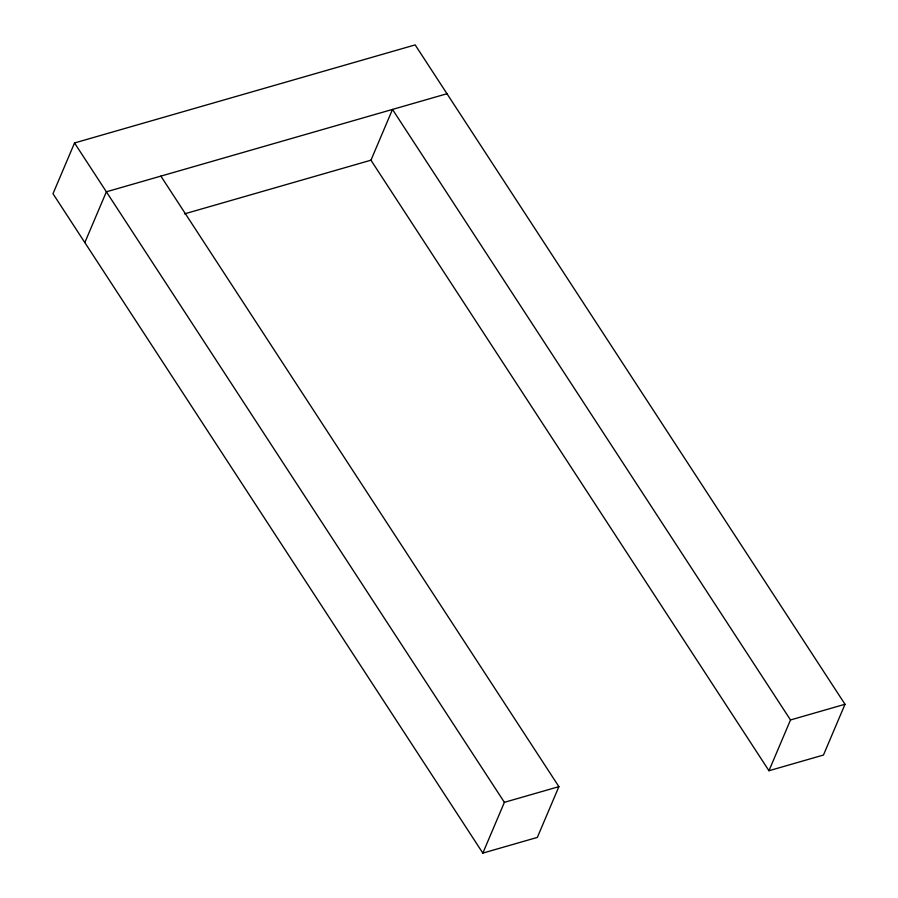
<?xml version="1.0" encoding="UTF-8"?>
<svg xmlns="http://www.w3.org/2000/svg" width="898" height="898" viewBox="0 0 898 898"><rect width="100%" height="100%" fill="white"/><g stroke="black" fill="none" stroke-linecap="round" stroke-linejoin="round"><path stroke-width="1.35" d="M768.969 770.731L790.509 719.96L392.493 109.433L370.953 160.203L768.969 770.731L823.466 755.038L845.007 704.268L415.157 44.9L74.534 142.962L52.993 193.732L482.843 853.1L537.341 837.407L558.893 786.648L160.877 176.12M84.827 242.572L106.379 191.802L446.991 93.74M482.843 853.1L504.395 802.329L558.893 786.648M184.46 213.892L371.592 160.012M790.509 719.96L845.007 704.268M74.534 142.962L504.395 802.329"/></g></svg>
